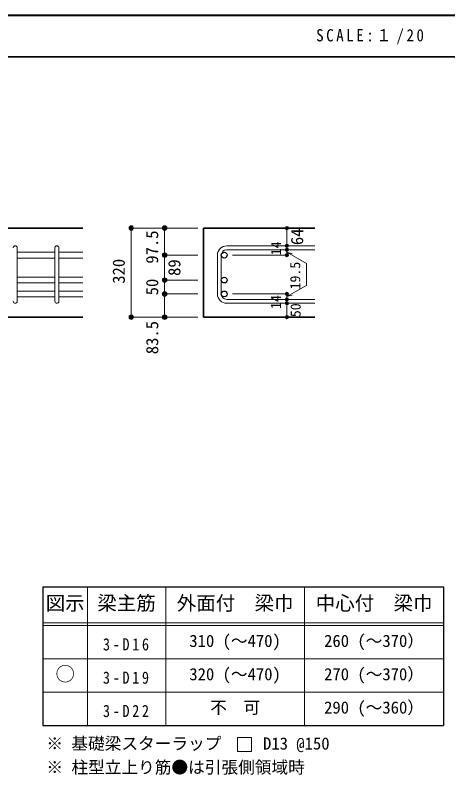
# Model space of a CAD drawing. Units: millimetres at full size, sheet at 1:20; details may follow other scales. Extents: x -3982 to 3969, y -2797 to 2801.
# Drawn here: x 865 to 2422, y 65 to 2801 of the extents above; entities that cross this region are included whole.
import ezdxf
from ezdxf.enums import TextEntityAlignment as Align

# ---------------------------------------------------------------- set-up
doc = ezdxf.new("R2010")
doc.units = ezdxf.units.MM
doc.header["$LTSCALE"] = 20
doc.header["$PDMODE"] = 32
doc.header["$PDSIZE"] = 12
for name, color, linetype, lineweight in [('6-1_躯体線', 2, 'Continuous', 35), ('6-5_梁主筋', 7, 'Continuous', 18), ('6-6_S.T.P.', 7, 'Continuous', 18), ('6-7_文字', 7, 'Continuous', 18), ('6-D_寸法', 4, 'Continuous', 9), ('6-E_枠', 7, 'Continuous', 18), ('F-0_枠', 6, 'Continuous', 40)]:
    doc.layers.add(name, color=color, linetype=linetype, lineweight=lineweight)
doc.styles.add('ＭＳ ゴシック', font='')
doc.styles.get('ＭＳ ゴシック').set_extended_font_data('MS Gothic')

msp = doc.modelspace()

# ---------------------------------------------------------------- linework, layer by layer
at = {"layer": '6-1_躯体線'}
for p, q in [((1108.29, 2034.12), (128.29, 2034.12)), ((1542.96, 2034.12), (1942.96, 2034.12)), ((1542.96, 2034.12), (1542.96, 1713.12)), ((1108.29, 1713.12), (708.29, 1713.12)), ((1542.96, 1713.12), (1942.96, 1713.12))]:
    msp.add_line(p, q, dxfattribs=at)
at = {"layer": '6-5_梁主筋'}
for p, q in [((1008.29, 1947.05), (872.29, 1947.05)), ((1108.29, 1947.05), (1022.29, 1947.05)), ((1008.29, 1926.05), (872.29, 1926.05)), ((1108.29, 1926.05), (1022.29, 1926.05)), ((1008.29, 1857.12), (872.29, 1857.12)), ((1008.29, 1836.12), (872.29, 1836.12)), ((1108.29, 1857.12), (1022.29, 1857.12)), ((1108.29, 1836.12), (1022.29, 1836.12)), ((1008.29, 1807.12), (872.29, 1807.12)), ((1108.29, 1807.12), (1022.29, 1807.12)), ((1008.29, 1786.12), (872.29, 1786.12)), ((1108.29, 1786.12), (1022.29, 1786.12))]:
    msp.add_line(p, q, dxfattribs=at)
at = {"layer": '6-5_梁主筋', "color": 3, "lineweight": 25}
for centre in [(1617.46, 1936.55), (1617.46, 1846.62), (1617.46, 1796.62)]:
    msp.add_circle(centre, 10.5, dxfattribs=at)
at = {"layer": '6-6_S.T.P.'}
for p, q in [((872.29, 1770.12), (872.29, 1963.05)), ((1008.29, 1770.12), (1008.29, 1963.05)), ((1022.29, 1770.12), (1022.29, 1963.05)), ((1626.46, 1970.05), (1942.96, 1970.05)), ((1626.46, 1956.05), (1942.96, 1956.05)), ((1592.96, 1936.55), (1592.96, 1796.62)), ((1606.96, 1936.55), (1606.96, 1796.62)), ((1626.46, 1777.12), (1942.96, 1777.12)), ((1626.46, 1763.12), (1942.96, 1763.12))]:
    msp.add_line(p, q, dxfattribs=at)
for centre, radius, start, end in [((865.29, 1963.05), 7, 0, 180), ((1015.29, 1963.05), 7, 0, 180), ((1626.46, 1936.55), 33.5, 90, 180), ((1626.46, 1936.55), 19.5, 90, 180), ((1626.46, 1796.62), 33.5, 180, 270), ((1626.46, 1796.62), 19.5, 180, 270), ((865.29, 1770.12), 7, 180, 0), ((1015.29, 1770.12), 7, 180, 0)]:
    msp.add_arc(centre, radius, start, end, dxfattribs=at)
at = {"layer": '6-7_文字'}
msp.add_lwpolyline([(1665.14, 148.65), (1715.14, 148.65), (1715.14, 198.65), (1665.14, 198.65)], close=True, dxfattribs=at)
at = {"layer": '6-D_寸法'}
for p, q in [((1282.96, 2034.12), (1282.96, 1713.12)), ((1402.96, 2034.12), (1402.96, 1936.55)), ((1842.96, 1970.62), (1842.96, 2034.12)), ((1842.96, 1956.05), (1842.96, 1970.05)), ((1842.96, 1946.87), (1913.02, 1906.42)), ((1842.96, 1946.87), (1862.28, 1941.7)), ((1402.96, 1936.55), (1522.96, 1936.55)), ((1402.96, 1936.55), (1402.96, 1846.62)), ((1842.96, 1936.55), (1646.87, 1936.55)), ((1913.02, 1906.42), (1913.02, 1827.32)), ((1402.96, 1846.62), (1522.96, 1846.62)), ((1402.96, 1846.62), (1402.96, 1796.62)), ((1842.96, 1786.87), (1913.02, 1827.32)), ((1402.96, 1796.62), (1522.96, 1796.62)), ((1402.96, 1713.12), (1402.96, 1796.62)), ((1842.96, 1796.62), (1646.87, 1796.62)), ((1842.96, 1777.12), (1842.96, 1796.62)), ((1842.96, 1786.87), (1862.28, 1792.05)), ((1842.96, 1763.12), (1842.96, 1777.12)), ((1842.96, 1713.12), (1842.96, 1763.12)), ((1282.96, 1713.12), (1392.82, 1713.12)), ((1282.96, 1713.12), (1402.96, 1713.12)), ((1402.96, 1713.12), (1522.96, 1713.12))]:
    msp.add_line(p, q, dxfattribs=at)
for points in [[(1282.96, 2034.12), (1402.96, 2034.12), (1522.96, 2034.12)], [(1842.96, 1956.62), (1842.96, 1936.55), (1842.96, 1956.62)]]:
    msp.add_lwpolyline(points, dxfattribs=at)
for centre, radius in [((1282.96, 2034.12), 8), ((1282.96, 2034.12), 7.2), ((1282.96, 2034.12), 6.4), ((1282.96, 2034.12), 5.6), ((1282.96, 2034.12), 4.8), ((1282.96, 2034.12), 4), ((1282.96, 2034.12), 3.2), ((1282.96, 2034.12), 2.4), ((1282.96, 2034.12), 1.6), ((1282.96, 2034.12), 0.8), ((1402.96, 2034.12), 8), ((1402.96, 2034.12), 7.2), ((1402.96, 2034.12), 6.4), ((1402.96, 2034.12), 5.6), ((1402.96, 2034.12), 4.8), ((1402.96, 2034.12), 4), ((1402.96, 2034.12), 3.2), ((1402.96, 2034.12), 2.4), ((1402.96, 2034.12), 1.6), ((1402.96, 2034.12), 0.8), ((1842.96, 2034.12), 4), ((1842.96, 2034.12), 3.6), ((1842.96, 2034.12), 3.2), ((1842.96, 2034.12), 2.8), ((1842.96, 2034.12), 2.4), ((1842.96, 2034.12), 2), ((1842.96, 2034.12), 1.6), ((1842.96, 2034.12), 1.2), ((1842.96, 2034.12), 0.8), ((1842.96, 2034.12), 0.4), ((1842.96, 1970.05), 4), ((1842.96, 1970.05), 3.6), ((1842.96, 1970.05), 3.2), ((1842.96, 1970.05), 2.8), ((1842.96, 1970.05), 2.4), ((1842.96, 1970.05), 2), ((1842.96, 1970.05), 1.6), ((1842.96, 1970.05), 1.2), ((1842.96, 1970.05), 0.8), ((1842.96, 1970.05), 0.4), ((1402.96, 1936.55), 8), ((1402.96, 1936.55), 7.2), ((1402.96, 1936.55), 6.4), ((1842.96, 1956.05), 4), ((1842.96, 1956.05), 3.6), ((1842.96, 1956.05), 3.2), ((1842.96, 1956.05), 2.8), ((1842.96, 1956.05), 2.4), ((1842.96, 1956.05), 2), ((1842.96, 1956.05), 1.6), ((1842.96, 1956.05), 1.2), ((1842.96, 1956.05), 0.8), ((1842.96, 1956.05), 0.4), ((1402.96, 1936.55), 5.6), ((1402.96, 1936.55), 4.8), ((1402.96, 1936.55), 4), ((1402.96, 1936.55), 3.2), ((1402.96, 1936.55), 2.4), ((1402.96, 1936.55), 1.6), ((1402.96, 1936.55), 0.8), ((1842.96, 1936.55), 4), ((1842.96, 1936.55), 3.6), ((1842.96, 1936.55), 3.2), ((1842.96, 1936.55), 2.8), ((1842.96, 1936.55), 2.4), ((1842.96, 1936.55), 2), ((1842.96, 1936.55), 1.6), ((1842.96, 1936.55), 1.2), ((1842.96, 1936.55), 0.8), ((1842.96, 1936.55), 0.4), ((1402.96, 1846.62), 8), ((1402.96, 1846.62), 7.2), ((1402.96, 1846.62), 6.4), ((1402.96, 1846.62), 5.6), ((1402.96, 1846.62), 4.8), ((1402.96, 1846.62), 4), ((1402.96, 1846.62), 3.2), ((1402.96, 1846.62), 2.4), ((1402.96, 1846.62), 1.6), ((1402.96, 1846.62), 0.8), ((1402.96, 1796.62), 8), ((1402.96, 1796.62), 7.2), ((1402.96, 1796.62), 6.4), ((1402.96, 1796.62), 5.6), ((1402.96, 1796.62), 4.8), ((1402.96, 1796.62), 4), ((1402.96, 1796.62), 3.2), ((1402.96, 1796.62), 2.4), ((1402.96, 1796.62), 1.6), ((1402.96, 1796.62), 0.8), ((1842.96, 1796.62), 4), ((1842.96, 1777.12), 4), ((1842.96, 1796.62), 3.6), ((1842.96, 1777.12), 3.6), ((1842.96, 1796.62), 3.2), ((1842.96, 1777.12), 3.2), ((1842.96, 1796.62), 2.8), ((1842.96, 1777.12), 2.8), ((1842.96, 1796.62), 2.4), ((1842.96, 1777.12), 2.4), ((1842.96, 1796.62), 2), ((1842.96, 1777.12), 2), ((1842.96, 1796.62), 1.6), ((1842.96, 1777.12), 1.6), ((1842.96, 1796.62), 1.2), ((1842.96, 1796.62), 0.8), ((1842.96, 1796.62), 0.4), ((1842.96, 1763.12), 4), ((1842.96, 1763.12), 3.6), ((1842.96, 1763.12), 3.2), ((1842.96, 1763.12), 2.8), ((1842.96, 1763.12), 2.4), ((1842.96, 1763.12), 2), ((1842.96, 1763.12), 1.6), ((1842.96, 1777.12), 1.2), ((1842.96, 1763.12), 1.2), ((1842.96, 1777.12), 0.8), ((1842.96, 1763.12), 0.8), ((1842.96, 1777.12), 0.4), ((1842.96, 1763.12), 0.4), ((1282.96, 1713.12), 8), ((1282.96, 1713.12), 7.2), ((1282.96, 1713.12), 6.4), ((1282.96, 1713.12), 5.6), ((1282.96, 1713.12), 4.8), ((1282.96, 1713.12), 4), ((1282.96, 1713.12), 3.2), ((1282.96, 1713.12), 2.4), ((1282.96, 1713.12), 1.6), ((1282.96, 1713.12), 0.8), ((1402.96, 1713.12), 8), ((1402.96, 1713.12), 7.2), ((1402.96, 1713.12), 6.4), ((1402.96, 1713.12), 5.6), ((1402.96, 1713.12), 4.8), ((1402.96, 1713.12), 4), ((1402.96, 1713.12), 3.2), ((1402.96, 1713.12), 2.4), ((1402.96, 1713.12), 1.6), ((1402.96, 1713.12), 0.8), ((1842.96, 1713.12), 4), ((1842.96, 1713.12), 3.6), ((1842.96, 1713.12), 3.2), ((1842.96, 1713.12), 2.8), ((1842.96, 1713.12), 2.4), ((1842.96, 1713.12), 2), ((1842.96, 1713.12), 1.6), ((1842.96, 1713.12), 1.2), ((1842.96, 1713.12), 0.8), ((1842.96, 1713.12), 0.4)]:
    msp.add_circle(centre, radius, dxfattribs=at)
at = {"layer": '6-D_寸法', "color": 7}
for p in [(1282.96, 2034.12), (1402.96, 2034.12), (1842.96, 2034.12), (1842.96, 1970.05), (1842.96, 1956.05), (1402.96, 1936.55), (1842.96, 1936.55), (1402.96, 1846.62), (1402.96, 1796.62), (1842.96, 1796.62), (1842.96, 1777.12), (1842.96, 1763.12), (1282.96, 1713.12), (1402.96, 1713.12), (1842.96, 1713.12)]:
    msp.add_point(p, dxfattribs=at)
at = {"layer": '6-E_枠', "color": 3, "lineweight": 25}
for p, q in [((965.14, 741.85), (965.14, 241.85)), ((965.14, 741.85), (2406.83, 741.85)), ((2406.83, 741.85), (2406.83, 241.85)), ((965.14, 241.85), (2406.83, 241.85))]:
    msp.add_line(p, q, dxfattribs=at)
at = {"layer": '6-E_枠'}
for p, q in [((1125.14, 741.85), (1125.14, 241.85)), ((1406.83, 741.85), (1406.83, 241.85)), ((1906.83, 741.85), (1906.83, 241.85)), ((965.14, 611.85), (2406.83, 611.85)), ((965.14, 601.85), (2406.83, 601.85)), ((965.14, 481.85), (2406.83, 481.85)), ((965.14, 361.85), (2406.83, 361.85))]:
    msp.add_line(p, q, dxfattribs=at)
at = {"layer": 'F-0_枠'}
msp.add_line((-3981.92, 2800.77), (3969.4, 2800.77), dxfattribs=at)
at = {"layer": 'F-0_枠', "color": 2, "lineweight": 35}
msp.add_line((-3981.92, 2650.77), (2482.4, 2650.77), dxfattribs=at)

# ---------------------------------------------------------------- texts
at = {"layer": '6-7_文字', "color": 2, "style": 'ＭＳ ゴシック'}
for s, p in [('図示', (975.14, 641.85)), ('梁主筋', (1160.98, 641.85)), ('外面付\u3000梁巾', (1446.83, 641.85)), ('中心付\u3000梁巾', (1946.83, 641.85)), ('○', (1010.14, 386.85))]:
    msp.add_text(s, height=51.32, dxfattribs=at).set_placement(p, align=Align.BOTTOM_LEFT)
at = {"layer": '6-7_文字', "style": 'ＭＳ ゴシック'}
for s, p in [('260 (～370）', (1976.83, 511.85)), ('310 (～470)', (1491.83, 511.85)), ('320 (～470)', (1491.83, 391.85)), ('270 (～370）', (1976.83, 391.85)), ('不\u3000可', (1566.83, 271.85)), ('290 (～360）', (1976.83, 271.85)), ('※ 基礎梁スターラップ     D13 @150', (977.51, 142.13)), ('※ 柱型立上り筋●は引張側領域時', (977.51, 56.45))]:
    msp.add_text(s, height=43.99, dxfattribs=at).set_placement(p, align=Align.BOTTOM_LEFT)
at = {"layer": '6-7_文字', "color": 2, "insert": (1948.17, 2695.77), "char_height": 43.99, "attachment_point": 7, "style": 'ＭＳ ゴシック'}
msp.add_mtext('\\T1.34;\\W0.9;SCALE:１/20', dxfattribs=at)
at = {"layer": '6-7_文字', "char_height": 43.99, "attachment_point": 7, "style": 'ＭＳ ゴシック'}
for s, insert in [('\\T1.38;\\W0.85;3-D16', (1180.98, 511.85)), ('\\T1.38;\\W0.85;3-D19', (1180.98, 391.85)), ('\\T1.38;\\W0.85;3-D22', (1180.98, 271.85))]:
    msp.add_mtext(s, dxfattribs=dict(at, insert=insert))
at = {"layer": '6-D_寸法', "style": 'ＭＳ ゴシック'}
for s, height, p in [('64', 43.99, (1914.71, 1972.56)), ('97.5', 43.99, (1392.96, 1905.71)), ('14', 36.66, (1832.96, 1936.16)), ('320', 43.99, (1272.96, 1833.37)), ('89', 43.99, (1472.96, 1861.59)), ('19.5', 36.66, (1901.94, 1812.87)), ('50', 43.99, (1392.96, 1791.62)), ('14', 36.66, (1832.56, 1742.44)), ('50', 36.66, (1903.51, 1712.98)), ('83.5', 43.99, (1393.27, 1579.6))]:
    msp.add_text(s, height=height, rotation=90, dxfattribs=at).set_placement(p, align=Align.BOTTOM_LEFT)

doc.saveas('drawing.dxf')
